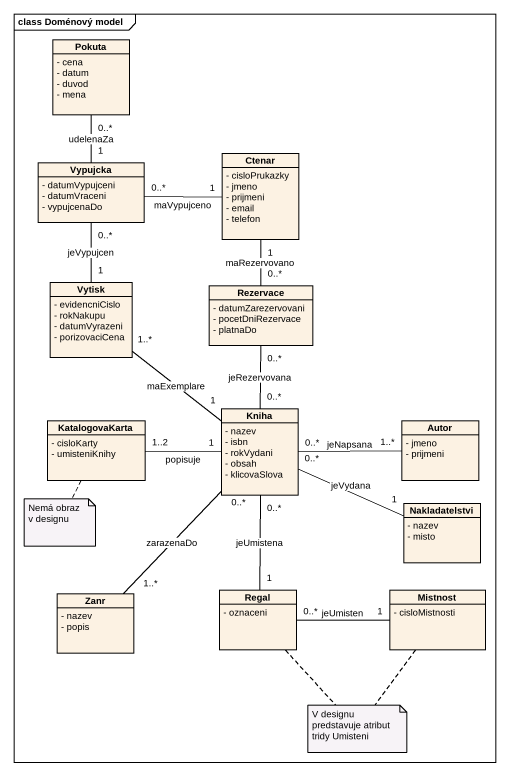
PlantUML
@startuml
mainframe class Doménový model
hide circle
hide empty members
skinparam classAttributeIconSize 0
class Pokuta {
  - cena
  - datum
  - duvod
  - mena
}
class Ctenar {
  - cisloPrukazky
  - jmeno
  - prijmeni
  - email
  - telefon
}
class Vypujcka {
  - datumVypujceni
  - datumVraceni
  - vypujcenaDo
}
class Vytisk {
  - evidencniCislo
  - rokNakupu
  - datumVyrazeni
  - porizovaciCena
}
class Rezervace {
  - datumZarezervovani
  - pocetDniRezervace
  - platnaDo
}
class KatalogovaKarta {
  - cisloKarty
  - umisteniKnihy
}
class Kniha {
  - nazev
  - isbn
  - rokVydani
  - obsah
  - klicovaSlova
}
class Autor {
  - jmeno
  - prijmeni
}
class Nakladatelstvi {
  - nazev
  - misto
}
class Zanr {
  - nazev
  - popis
}
class Regal {
  - oznaceni
}
class Mistnost {
  - cisloMistnosti
}
Vypujcka "1" -up- "0..*" Pokuta : udelenaZa
Vypujcka "0..*" -right- "1" Ctenar : maVypujceno
Vypujcka "0..*" -- "1" Vytisk : jeVypujcen
Vytisk "1..*" -- "1" Kniha : maExemplare
Rezervace "0..*" -up- "1" Ctenar : maRezervovano
Rezervace "0..*" -- "0..*" Kniha : jeRezervovana
KatalogovaKarta "1..2" -right- "1" Kniha : popisuje
Kniha "0..*" -right- "1..*" Autor : jeNapsana
Kniha "0..*" -right- "1" Nakladatelstvi : jeVydana
Kniha "0..*" -- "1..*" Zanr : zarazenaDo
Kniha "0..*" -- "1" Regal : jeUmistena
Regal "0..*" -right- "1" Mistnost : jeUmisten
note bottom of KatalogovaKarta : Nemá obraz v designu
note as N2
  V designu predstavuje atribut tridy Umisteni
end note
N2 .. Mistnost
N2 .. Regal
@enduml
